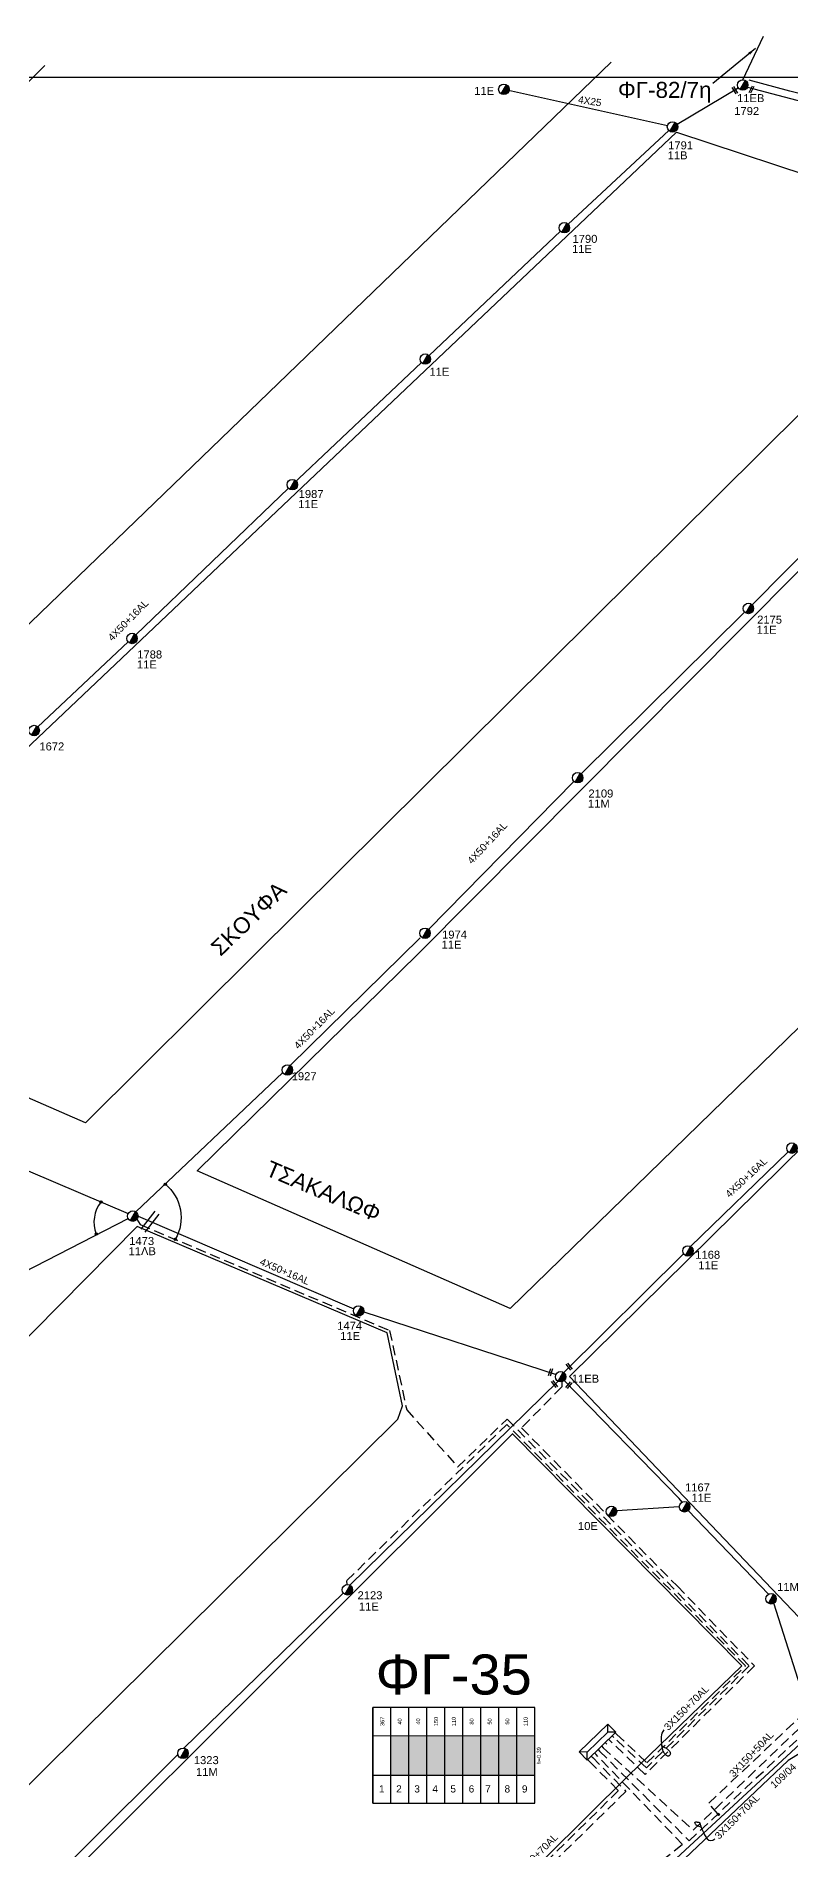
# Model space of a CAD drawing. Header units: millimetres. Extents: x 751 to 1825, y 360 to 872.
# Drawn here: x 1121.7 to 1216, y 635 to 861.6 of the extents above; entities that cross this region are included whole.
import ezdxf
from ezdxf.enums import TextEntityAlignment as Align

# ---------------------------------------------------------------- set-up
doc = ezdxf.new("R2010")
doc.units = ezdxf.units.MM
doc.linetypes.add('DASHED', pattern=[19.05, 12.7, -6.35])
for name, color, linetype in [('Άγνωστα', 7, 'Continuous'), ('Ασφαλειοκιβώτια Χ.Τ 9 αναχωρήσεων', 7, 'Continuous'), ('Γέφυρες Εναέριου Δικτύου', 7, 'Continuous'), ('Γυμνά εναέρια ΧΤ και ΦΟΠ (3Φ)   4x50+16AL', 7, 'Continuous'), ('Εναέρια παροχή ΧΤ 4x25', 7, 'SYN_LINE'), ('Επιγραφές - Σχήματα', 7, 'Continuous'), ('Καλώδια ΧΤ   3x150+50AL', 7, 'DASHED'), ('Καλώδια ΧΤ   3x150+70AL', 7, 'DASHED'), ('Μηχανική τομή', 7, 'Continuous'), ('Στύλος ΦΜ', 7, 'Continuous'), ('Στύλος ΦΜ @ 1', 7, 'Continuous'), ('Συνδέσεις', 7, 'Continuous'), ('Τομή', 7, 'Continuous'), ('Υποσταθμός πόλεως', 7, 'Continuous'), ('Υπόβαθρο ΔΕΗ', 7, 'Continuous'), ('Υπόγεια καλώδια Δικτύου ΧΤ και Παρ. ΧΤ - 3X150+70 AL', 7, 'DASHED')]:
    doc.layers.add(name, color=color, linetype=linetype)
doc.styles.get("Standard").update_dxf_attribs({"font": 'ARIAL.TTF'})
doc.linetypes.add('SYN_LINE', pattern='A,0.5,-0.0001,["/\\/\\/\\/",Standard,S=0.1,R=0,X=0,Y=-0.05],-0.25', length=0.7501)
doc.dimstyles.new('ISO-25', dxfattribs={"dimtxt": 2.5, "dimasz": 2.5, "dimexe": 1.25, "dimexo": 0.625, "dimtad": 1, "dimtxsty": 'Standard', "dimcen": 2.5, "dimadec": 0, "dimazin": 0, "dimtfac": 1, "dimtmove": 0, "dimatfit": 3, "dimfxl": 1, "dimarcsym": 0})

# ---------------------------------------------------------------- blocks, each defined once
blk = doc.blocks.new('ΥΠΑΡΧΩΝ ΤΣΙΜΕΝΤΕΝΙΟΣ ΣΤΥΛΟΣ')
at = {"layer": 'Στύλος ΦΜ'}
blk.add_hatch(color=256, dxfattribs=at).paths.add_polyline_path([(-1.29, -2.28, 0.574793), (2.62, 0, 0.268822), (1.3, 2.27)])
blk.add_line((-1.29, -2.28), (1.3, 2.27), dxfattribs=at)
blk.add_circle((0, 0), 2.62, dxfattribs=at)
at = {"layer": 'Στύλος ΦΜ', "flags": 4}
for tag, p in [('ΑΡΙΘΜΟΣ', (-4.68, 8.05)), ('ΤΥΠΟΣ', (-4.91, 3.03))]:
    blk.add_attdef(tag, p, '', height=4, dxfattribs=at)
blk = doc.blocks.new('ΤΟΜΗ')
at = {"layer": 'Τομή', "ltscale": 40}
for p, q in [((-5.68, 0), (5.68, 0)), ((5.68, -2.33), (-5.68, -2.33))]:
    blk.add_line(p, q, dxfattribs=at)
blk = doc.blocks.new('ΜΗΧΑΝΙΚΗ ΤΟΜΗ')
at = {"layer": 'Μηχανική τομή', "ltscale": 40}
for p, q in [((-1.89, 0.78), (1.89, 0.78)), ((1.89, 0), (-1.89, 0))]:
    blk.add_line(p, q, dxfattribs=at)
blk = doc.blocks.new('_ΣΥΝΔΕΣΗ')
at = {"layer": 'Συνδέσεις', "linetype": 'SYN_LINE', "ltscale": 40}
blk.add_hatch(color=256, dxfattribs=at).paths.add_polyline_path([(0.5, -0.01, 1), (-0.5, -0.01, 1)])
at = {"layer": 'Συνδέσεις'}
blk.add_circle((0, -0.01), 0.5, dxfattribs=at)
blk = doc.blocks.new('ΑΣΦΑΛΕΙΟΚΙΒΩΤΙΟ ΥΠΟΣΤΑΘΜΟΥ 9 ΑΝΑΧΩΡΗΣΕΩΝ')
at = {"layer": 'Ασφαλειοκιβώτια Χ.Τ 9 αναχωρήσεων', "ltscale": 40}
for p, q in [((-23.8, 40.36), (24.02, 40.36)), ((-9.72, 40.36), (-9.72, -40.64)), ((9.94, 40.36), (9.94, -40.64)), ((-23.8, 31.36), (24.02, 31.36)), ((-23.8, 22.36), (24.02, 22.36)), ((-23.8, 13.36), (24.02, 13.36)), ((-23.8, 4.36), (24.02, 4.36)), ((-23.8, -4.64), (24.02, -4.64)), ((-23.8, -13.64), (24.02, -13.64)), ((-23.8, -22.64), (24.02, -22.64)), ((-23.8, -31.64), (24.02, -31.64))]:
    blk.add_line(p, q, dxfattribs=at)
at = {"layer": 'Ασφαλειοκιβώτια Χ.Τ 9 αναχωρήσεων'}
blk.add_lwpolyline([(-23.8, -40.64), (24.02, -40.64), (24.02, 40.36), (-23.8, 40.36)], close=True, dxfattribs=at)
for s, p in [('1', (-18.45, 37.24)), ('2', (-18.45, 28.67)), ('3', (-18.45, 19.6)), ('4', (-18.45, 10.58)), ('5', (-18.45, 1.57)), ('6', (-18.45, -7.57)), ('7', (-18.45, -15.81)), ('8', (-18.45, -25.5)), ('9', (-18.45, -34.19))]:
    blk.add_text(s, height=3.6, rotation=270, dxfattribs=at).set_placement(p)
at = {"layer": 'Ασφαλειοκιβώτια Χ.Τ 9 αναχωρήσεων', "ltscale": 40}
for tag, height, p in [('ΟΝΟΜΑ', 5, (-0.16, 44.31)), ('ΚΕΙΜΕΝΟ 1', 2, (17.06, 35.59)), ('ΚΕΙΜΕΝΟ 2', 2, (17.06, 26.88)), ('ΚΕΙΜΕΝΟ 3', 2, (17.06, 17.69)), ('ΚΕΙΜΕΝΟ 4', 2, (17.06, 8.71)), ('ΚΕΙΜΕΝΟ 5', 2, (17.06, -0.13)), ('ΚΕΙΜΕΝΟ 6', 2, (17.06, -9.05)), ('ΚΕΙΜΕΝΟ 7', 2, (17.06, -18.13)), ('ΚΕΙΜΕΝΟ 8', 2, (17.06, -26.85)), ('ΚΕΙΜΕΝΟ 9', 2, (17.06, -35.99)), ('ΣΧ', 2, (-0.1, -42.64))]:
    blk.add_attdef(tag, text='', height=height, dxfattribs=at).set_placement(p, align=Align.MIDDLE_CENTER)
blk = doc.blocks.new('ΥΠΟΣΤΑΘΜΟΣ ΠΟΛΕΩΣ 9 ΑΝΑΧΩΡΗΣΕΩΝ')
at = {"layer": 'Υποσταθμός πόλεως', "ltscale": 40}
for p, q in [((-9.63, -2.82), (-9.63, -4)), ((-7.12, -2.82), (-7.12, -4)), ((-4.84, -2.82), (-4.84, -4)), ((-2.36, -2.82), (-2.36, -4)), ((0.09, -2.82), (0.09, -4)), ((2.55, -2.82), (2.55, -4)), ((5.02, -2.82), (5.02, -4)), ((7.48, -2.82), (7.48, -4)), ((9.61, -2.82), (9.61, -4))]:
    blk.add_line(p, q, dxfattribs=at)
blk.add_lwpolyline([(-10.02, 2.82), (10.02, 2.82), (10.02, -2.82), (-10.02, -2.82)], close=True, dxfattribs=at)
for points in [[(-7.21, 0), (-10.02, 2.82)], [(-10.02, -2.82), (-7.21, 0)], [(-7.21, 0), (7.21, 0)], [(7.21, 0), (10.02, 2.82)], [(10.02, -2.82), (7.21, 0)]]:
    blk.add_lwpolyline(points, dxfattribs=at)
at = {"layer": 'Υποσταθμός πόλεως', "linetype": 'SYN_LINE', "ltscale": 40, "flags": 1}
for tag, p in [('ΜΕΤΑΣΧΗΜΑΤΙΣΜΟΣ', (10.79, 1.71)), ('ΙΣΧΥΣ', (10.77, -1.08)), ('ΑΡΙΘΜΟΣ', (10.89, -3.8))]:
    blk.add_attdef(tag, p, '', height=1.8, dxfattribs=at)

msp = doc.modelspace()

# ---------------------------------------------------------------- hatches: boundary and pattern name
at = {"layer": 'Ασφαλειοκιβώτια Χ.Τ 9 αναχωρήσεων', "ltscale": 0.1}
h = msp.add_hatch(color=6, dxfattribs=at)
h.dxf.hatch_style = 1
h.paths.add_polyline_path([(1165.99, 649.26), (1165.99, 644.35), (1168.24, 644.35), (1168.24, 649.26)])
h = msp.add_hatch(color=30, dxfattribs=at)
h.dxf.hatch_style = 1
h.paths.add_polyline_path([(1168.24, 649.26), (1168.24, 644.35), (1170.49, 644.35), (1170.49, 649.26)])
h = msp.add_hatch(color=27, dxfattribs=at)
h.dxf.hatch_style = 1
h.paths.add_polyline_path([(1170.49, 649.26), (1170.49, 644.35), (1172.74, 644.35), (1172.74, 649.26)])
h = msp.add_hatch(color=173, dxfattribs=at)
h.dxf.hatch_style = 1
h.paths.add_polyline_path([(1172.74, 649.26), (1172.74, 644.35), (1174.99, 644.35), (1174.99, 649.26)])
h = msp.add_hatch(color=2, dxfattribs=at)
h.dxf.hatch_style = 1
h.paths.add_polyline_path([(1174.99, 649.26), (1174.99, 644.35), (1177.24, 644.35), (1177.24, 649.26)])
h = msp.add_hatch(color=1, dxfattribs=at)
h.dxf.hatch_style = 1
h.paths.add_polyline_path([(1177.24, 649.26), (1177.24, 644.35), (1179.49, 644.35), (1179.49, 649.26)])
h = msp.add_hatch(color=151, dxfattribs=at)
h.dxf.hatch_style = 1
h.paths.add_polyline_path([(1179.49, 649.26), (1179.49, 644.35), (1181.74, 644.35), (1181.74, 649.26)])
h = msp.add_hatch(color=85, dxfattribs=at)
h.dxf.hatch_style = 1
h.paths.add_polyline_path([(1181.74, 649.26), (1181.74, 644.35), (1183.99, 644.35), (1183.99, 649.26)])

# ---------------------------------------------------------------- linework, layer by layer
at = {"layer": 'Άγνωστα', "color": 27, "ltscale": 0.1}
msp.add_lwpolyline([(1202.04, 677.86), (1194.22, 677.37)], dxfattribs=at)
at = {"layer": 'Γέφυρες Εναέριου Δικτύου', "ltscale": 0.1}
for points in [[(1137.81, 718.17, -0.368427), (1139.06, 711.28, -0.861717)], [(1129.79, 715.95, 0.27232), (1129.19, 711.96, -0.123771)]]:
    msp.add_lwpolyline(points, format="xyb", dxfattribs=at)
at = {"layer": 'Γυμνά εναέρια ΧΤ και ΦΟΠ (3Φ)   4x50+16AL', "color": 2, "ltscale": 0.1}
msp.add_lwpolyline([(1209.97, 856.15), (1212.55, 861.59)], dxfattribs=at)
at = {"layer": 'Γυμνά εναέρια ΧΤ και ΦΟΠ (3Φ)   4x50+16AL', "color": 6, "ltscale": 0.1}
for points in [[(1201.76, 850.6), (1209.41, 855.16)], [(1188.15, 838.11), (1200.72, 849.81)], [(1170.78, 821.71), (1187.2, 837.22)], [(1153.69, 805.57), (1169.83, 820.81)], [(1134.13, 786.81), (1153.21, 805.11)], [(1121.9, 775.3), (1133.18, 785.91)], [(1160.89, 668.06), (1186.89, 693.54)], [(1160.06, 667.07), (1160.06, 667.07), (1140.15, 647.7)], [(1139.39, 646.92), (1115.4, 623.04)]]:
    msp.add_lwpolyline(points, dxfattribs=at)
at = {"layer": 'Γυμνά εναέρια ΧΤ και ΦΟΠ (3Φ)   4x50+16AL', "color": 85, "ltscale": 0.1}
msp.add_lwpolyline([(1210.56, 855.21), (1237.25, 848.21)], dxfattribs=at)
at = {"layer": 'Γυμνά εναέρια ΧΤ και ΦΟΠ (3Φ)   4x50+16AL', "color": 30, "ltscale": 0.1}
for points in [[(1211.14, 790.56), (1231.87, 811.48), (1260.62, 841.89)], [(1189.8, 769.42), (1210.21, 789.64)], [(1170.72, 750), (1188.88, 768.49)], [(1153.4, 733), (1169.66, 748.96)], [(1134.15, 714.7), (1152.5, 732.12)]]:
    msp.add_lwpolyline(points, dxfattribs=at)
at = {"layer": 'Γυμνά εναέρια ΧΤ και ΦΟΠ (3Φ)   4x50+16AL', "color": 5, "ltscale": 0.1}
for points in [[(1108.45, 725.03), (1133.19, 714.51)], [(1098.24, 695.93), (1133.17, 713.88)]]:
    msp.add_lwpolyline(points, dxfattribs=at)
at = {"layer": 'Γυμνά εναέρια ΧΤ και ΦΟΠ (3Φ)   4x50+16AL', "color": 27, "ltscale": 0.1}
for points in [[(1203.45, 710.4), (1215.65, 722.21)], [(1134.41, 714.18), (1161.37, 702.58)], [(1187.61, 694.63), (1202.57, 709.48)], [(1162.62, 702.21), (1186.64, 694.41)], [(1202.41, 678.45), (1202.02, 678.91), (1187.67, 693.64)], [(1213.17, 666.93), (1203.15, 677.39)], [(1218.85, 650.11), (1218.72, 650.52), (1213.86, 665.82)]]:
    msp.add_lwpolyline(points, dxfattribs=at)
at = {"layer": 'Γυμνά εναέρια ΧΤ και ΦΟΠ (3Φ)   4x50+16AL', "color": 151, "ltscale": 0.1}
msp.add_lwpolyline([(1218.23, 649.23), (1200.58, 632.94)], dxfattribs=at)
at = {"layer": 'Εναέρια παροχή ΧΤ 4x25', "color": 6, "linetype": 'SYN_LINE', "ltscale": 10}
msp.add_lwpolyline([(1200.56, 850.4), (1180.71, 854.81)], dxfattribs=at)
at = {"layer": 'Επιγραφές - Σχήματα', "ltscale": 0.1}
msp.add_lwpolyline([(1720, 856.45), (751.91, 856.45), (751.91, 369.88), (1720, 369.88)], close=True, dxfattribs=at)
for points in [[(1199.85, 648.03), (1200.23, 647.8), (1200.51, 647.61), (1200.71, 647.44), (1200.84, 647.3), (1200.91, 647.18), (1200.93, 647.07), (1200.92, 646.99), (1200.9, 646.91), (1200.86, 646.85), (1200.83, 646.8), (1200.78, 646.76), (1200.74, 646.73), (1200.69, 646.71), (1200.63, 646.7), (1200.58, 646.71), (1200.52, 646.74), (1200.45, 646.77), (1200.39, 646.82), (1200.32, 646.88), (1200.26, 646.96), (1200.2, 647.03), (1200.14, 647.12), (1200.09, 647.21), (1200.04, 647.31), (1200, 647.4), (1199.97, 647.5), (1199.94, 647.61), (1199.92, 647.72), (1199.9, 647.85), (1199.88, 647.99), (1199.87, 648.14), (1199.85, 648.31), (1199.83, 648.5), (1199.81, 648.7), (1199.81, 648.91), (1199.82, 649.13), (1199.85, 649.36), (1199.91, 649.58), (1200.01, 649.79), (1200.14, 649.99)], [(1204.72, 637.85), (1204.53, 637.91), (1204.37, 637.97), (1204.25, 638.03), (1204.16, 638.1), (1204.1, 638.17), (1204.06, 638.23), (1204.03, 638.29), (1204.01, 638.34), (1204, 638.39), (1204, 638.42), (1204.01, 638.45), (1204.03, 638.47), (1204.05, 638.48), (1204.07, 638.49), (1204.1, 638.5), (1204.14, 638.5), (1204.19, 638.49), (1204.23, 638.49), (1204.28, 638.48), (1204.33, 638.47), (1204.38, 638.46), (1204.42, 638.45), (1204.46, 638.45), (1204.5, 638.44), (1204.53, 638.43), (1204.55, 638.43), (1204.56, 638.42), (1204.57, 638.41), (1204.58, 638.4), (1204.59, 638.38), (1204.6, 638.36), (1204.61, 638.33), (1204.62, 638.29), (1204.63, 638.23), (1204.65, 638.16), (1204.68, 638.07), (1204.72, 637.95), (1204.78, 637.8), (1204.85, 637.62), (1204.95, 637.4), (1205.06, 637.15), (1205.2, 636.88), (1205.36, 636.61), (1205.54, 636.39), (1205.74, 636.23), (1205.97, 636.15), (1206.23, 636.19), (1206.5, 636.37)]]:
    msp.add_lwpolyline(points, dxfattribs=at)
at = {"layer": 'Καλώδια ΧΤ   3x150+50AL', "color": 30, "linetype": 'DASHED', "ltscale": 0.1}
msp.add_lwpolyline([(1134.27, 713.78), (1134.67, 713.14), (1165.84, 699.89), (1167.98, 689.96), (1174.37, 682.85), (1180.52, 688.82), (1196.54, 672.57), (1210.76, 657.99), (1197.93, 645.25), (1193.86, 649.05)], dxfattribs=at)
at = {"layer": 'Καλώδια ΧΤ   3x150+50AL', "color": 27, "linetype": 'DASHED', "ltscale": 0.1}
msp.add_lwpolyline([(1187.35, 693.47), (1187.35, 693.47), (1187.35, 692.84), (1182.34, 687.73), (1201.8, 667.93), (1211.43, 657.99), (1197.76, 644.42), (1193.38, 648.65)], dxfattribs=at)
at = {"layer": 'Καλώδια ΧΤ   3x150+50AL', "color": 6, "linetype": 'DASHED', "ltscale": 0.1}
msp.add_lwpolyline([(1194.21, 649.45), (1198, 645.87), (1210.31, 657.99), (1180.49, 688.15), (1160.47, 668.61), (1160.51, 668.14)], dxfattribs=at)
at = {"layer": 'Καλώδια ΧΤ   3x150+50AL', "color": 2, "linetype": 'DASHED', "ltscale": 0.1}
for points in [[(1206.94, 639.41), (1206.86, 639.51), (1205.73, 640.82), (1223.28, 657.43), (1226.25, 654.55), (1226.86, 653.76), (1227.81, 653.83)], [(1192.09, 647.34), (1203.28, 636.12), (1217.87, 649.8), (1218.25, 649.71)]]:
    msp.add_lwpolyline(points, dxfattribs=at)
at = {"layer": 'Καλώδια ΧΤ   3x150+70AL', "color": 173, "linetype": 'DASHED', "ltscale": 0.1}
msp.add_lwpolyline([(1192.53, 647.76), (1203.77, 637.46), (1224.63, 657.5), (1224.77, 657.33)], dxfattribs=at)
at = {"layer": 'Καλώδια ΧΤ   3x150+70AL', "color": 151, "linetype": 'DASHED', "ltscale": 0.1}
msp.add_lwpolyline([(1199.96, 633.13), (1199.91, 633.7), (1202.46, 635.69), (1191.64, 646.9)], dxfattribs=at)
at = {"layer": 'Υπόβαθρο ΔΕΗ', "ltscale": 0.1}
for points in [[(1122.74, 857.95), (1087.58, 822.63), (1040.81, 775.17), (1042.27, 765.59), (1077.68, 747.59), (1097.18, 765.45), (1193.51, 858.34)], [(1286.19, 858.28), (1284.97, 837.4), (1265.91, 841.95), (1253.32, 845.28), (1234.17, 850.13), (1215.86, 854.72), (1210.77, 856.09)], [(1134.35, 712.92), (1059.82, 637.49), (1087.14, 609.88), (1166.89, 688.82), (1167.47, 690.47), (1165.55, 699.58), (1134.31, 712.88)], [(1181.25, 687.02), (1095.67, 601.64), (1123.35, 572.54), (1195.7, 644.29), (1209.85, 658), (1181.14, 687.02)]]:
    msp.add_lwpolyline(points, dxfattribs=at)
for points in [[(1149.04, 746.91), (1127.83, 725.84), (1127.83, 725.84), (1093.93, 740.6), (1095.04, 746.98), (1095.27, 748.75), (1201.68, 849.62), (1222.13, 842.88), (1233.29, 830.49)], [(1226.46, 746.98), (1180.9, 702.64), (1141.78, 719.82), (1169.46, 746.98), (1243.86, 821.82), (1272.04, 792.61)], [(1183.31, 615.51), (1180.7, 613), (1180.15, 611.11), (1180.15, 609.74), (1180.5, 608.17), (1208.08, 579.08), (1210.44, 578.01), (1212.38, 578.01), (1213.95, 578.65), (1215.33, 580.18), (1249.47, 614.16), (1250.34, 615.51), (1250.34, 617.39), (1249.38, 619.55), (1248.27, 620.98), (1220.83, 647.05), (1219.02, 647.28), (1217.21, 647.12), (1215.63, 646.17)]]:
    msp.add_lwpolyline(points, close=True, dxfattribs=at)
at = {"layer": 'Υπόβαθρο ΔΕΗ', "lineweight": -2, "ltscale": 0.1}
msp.add_lwpolyline([(1216.99, 664.06), (1309.59, 753.93), (1279.61, 784.14), (1188.31, 694.13), (1216.99, 664.06)], dxfattribs=at)
at = {"layer": 'Υπόγεια καλώδια Δικτύου ΧΤ και Παρ. ΧΤ - 3X150+70 AL', "color": 85, "linetype": 'DASHED', "ltscale": 0.1}
msp.add_lwpolyline([(1191.18, 646.57), (1195.37, 642.31), (1168.06, 615.51), (1124.69, 572.68), (1131.59, 565.59), (1133.05, 565.59), (1133.88, 565.24), (1133.88, 564.43), (1133.39, 563.59), (1132.85, 563.15), (1150.22, 545.11), (1150.22, 544.01), (1152.14, 542.43), (1152.73, 542.43), (1164.72, 530.05)], dxfattribs=at)
at = {"layer": 'Υπόγεια καλώδια Δικτύου ΧΤ και Παρ. ΧΤ - 3X150+70 AL', "color": 1, "linetype": 'DASHED', "ltscale": 0.1}
msp.add_lwpolyline([(1190.79, 646.07), (1194.44, 642.4), (1167.09, 615.51), (1163.68, 611.87), (1163.68, 611.87), (1162.93, 611.2), (1162.93, 611.2), (1137.64, 586.37), (1131.01, 593.04)], dxfattribs=at)

# ---------------------------------------------------------------- block references
at = {"layer": 'Ασφαλειοκιβώτια Χ.Τ 9 αναχωρήσεων', "ltscale": 0.1}
ref = msp.add_blockref('ΑΣΦΑΛΕΙΟΚΙΒΩΤΙΟ ΥΠΟΣΤΑΘΜΟΥ 9 ΑΝΑΧΩΡΗΣΕΩΝ', (1173.83, 646.78), dxfattribs=dict(at, xscale=0.2499999999998246, yscale=0.2499999999998246, zscale=0.2499999999998246, rotation=89.9858647448501))
ref.add_attrib('ΣΧ', 'h=0.39', dxfattribs={"ltscale": 40, "height": 0.5, "rotation": 89.9859}).set_placement((1184.49, 646.75), align=Align.MIDDLE_CENTER)
ref.add_attrib('ΚΕΙΜΕΝΟ 2', '40', dxfattribs={"ltscale": 40, "height": 0.5, "rotation": 89.9859}).set_placement((1167.11, 651.04), align=Align.MIDDLE_CENTER)
ref.add_attrib('ΚΕΙΜΕΝΟ 1', '367', dxfattribs={"ltscale": 40, "height": 0.5, "rotation": 89.9859}).set_placement((1164.94, 651.05), align=Align.MIDDLE_CENTER)
ref.add_attrib('ΚΕΙΜΕΝΟ 3', '40', dxfattribs={"ltscale": 40, "height": 0.5, "rotation": 89.9859}).set_placement((1169.41, 651.04), align=Align.MIDDLE_CENTER)
ref.add_attrib('ΚΕΙΜΕΝΟ 4', '150', dxfattribs={"ltscale": 40, "height": 0.5, "rotation": 89.9859}).set_placement((1171.65, 651.04), align=Align.MIDDLE_CENTER)
ref.add_attrib('ΚΕΙΜΕΝΟ 5', '110', dxfattribs={"ltscale": 40, "height": 0.5, "rotation": 89.9859}).set_placement((1173.87, 651.04), align=Align.MIDDLE_CENTER)
ref.add_attrib('ΚΕΙΜΕΝΟ 6', '80', dxfattribs={"ltscale": 40, "height": 0.5, "rotation": 89.9859}).set_placement((1176.1, 651.04), align=Align.MIDDLE_CENTER)
ref.add_attrib('ΚΕΙΜΕΝΟ 7', '50', dxfattribs={"ltscale": 40, "height": 0.5, "rotation": 89.9859}).set_placement((1178.36, 651.04), align=Align.MIDDLE_CENTER)
ref.add_attrib('ΚΕΙΜΕΝΟ 8', '50', dxfattribs={"ltscale": 40, "height": 0.5, "rotation": 89.9859}).set_placement((1180.55, 651.04), align=Align.MIDDLE_CENTER)
ref.add_attrib('ΚΕΙΜΕΝΟ 9', '110', dxfattribs={"ltscale": 40, "height": 0.5, "rotation": 89.9859}).set_placement((1182.83, 651.04), align=Align.MIDDLE_CENTER)
at = {"layer": 'Μηχανική τομή', "ltscale": 0.1}
for p, xscale, yscale, zscale, rotation in [((1209.07, 854.9), 0.2499999999999793, 0.2499999999999793, 0.2499999999999793, 122.1511972387494), ((1211.16, 854.9), 0.2500000000000316, 0.2500000000000316, 0.2500000000000316, 62.69221674166852), ((1188.36, 695.43), 0.2500000000000311, 0.2500000000000311, 0.2500000000000311, 126.3223586532413), ((1186.04, 694.64), 0.2499999999999623, 0.2499999999999623, 0.2499999999999623, 72.39161894784806), ((1186.53, 693.25), 0.2500000000000311, 0.2500000000000311, 0.2500000000000311, 126.3223586532413), ((1188.32, 693), 0.2499999999999692, 0.2499999999999692, 0.2499999999999692, 51.41210610212306)]:
    msp.add_blockref('ΜΗΧΑΝΙΚΗ ΤΟΜΗ', p, dxfattribs=dict(at, xscale=xscale, yscale=yscale, zscale=zscale, rotation=rotation))
at = {"layer": 'Στύλος ΦΜ @ 1', "ltscale": 0.1}
ref = msp.add_blockref('ΥΠΑΡΧΩΝ ΤΣΙΜΕΝΤΕΝΙΟΣ ΣΤΥΛΟΣ', (1180.12, 854.96), dxfattribs=dict(at, xscale=0.25, yscale=0.25, zscale=0.25))
ref.add_attrib('ΤΥΠΟΣ', '11E', (1176.42, 854.27), dxfattribs={"layer": 'Στύλος ΦΜ', "height": 1, "flags": 4})
ref = msp.add_blockref('ΥΠΑΡΧΩΝ ΤΣΙΜΕΝΤΕΝΙΟΣ ΣΤΥΛΟΣ', (1209.97, 855.5), dxfattribs=dict(at, xscale=0.25, yscale=0.25, zscale=0.25))
ref.add_attrib('ΤΥΠΟΣ', '1792', (1208.91, 851.75), dxfattribs={"layer": 'Στύλος ΦΜ', "height": 1, "flags": 4})
ref.add_attrib('ΑΡΙΘΜΟΣ', '11EB', (1209.26, 853.36), dxfattribs={"layer": 'Στύλος ΦΜ', "height": 1, "flags": 4})
ref = msp.add_blockref('ΥΠΑΡΧΩΝ ΤΣΙΜΕΝΤΕΝΙΟΣ ΣΤΥΛΟΣ', (1201.2, 850.26), dxfattribs=dict(at, xscale=0.25, yscale=0.25, zscale=0.25))
ref.add_attrib('ΤΥΠΟΣ', '11B', (1200.59, 846.21), dxfattribs={"layer": 'Στύλος ΦΜ', "height": 1, "flags": 4})
ref.add_attrib('ΑΡΙΘΜΟΣ', '1791', (1200.65, 847.46), dxfattribs={"layer": 'Στύλος ΦΜ', "height": 1, "flags": 4})
ref = msp.add_blockref('ΥΠΑΡΧΩΝ ΤΣΙΜΕΝΤΕΝΙΟΣ ΣΤΥΛΟΣ', (1187.68, 837.67), dxfattribs=dict(at, xscale=0.25, yscale=0.25, zscale=0.25))
ref.add_attrib('ΤΥΠΟΣ', '11E', (1188.64, 834.52), dxfattribs={"layer": 'Στύλος ΦΜ', "height": 1, "flags": 4})
ref.add_attrib('ΑΡΙΘΜΟΣ', '1790', (1188.7, 835.78), dxfattribs={"layer": 'Στύλος ΦΜ', "height": 1, "flags": 4})
ref = msp.add_blockref('ΥΠΑΡΧΩΝ ΤΣΙΜΕΝΤΕΝΙΟΣ ΣΤΥΛΟΣ', (1170.3, 821.26), dxfattribs=dict(at, xscale=0.25, yscale=0.25, zscale=0.25))
ref.add_attrib('ΤΥΠΟΣ', '11E', (1170.82, 819.17), dxfattribs={"layer": 'Στύλος ΦΜ', "height": 1, "flags": 4})
ref = msp.add_blockref('ΥΠΑΡΧΩΝ ΤΣΙΜΕΝΤΕΝΙΟΣ ΣΤΥΛΟΣ', (1153.69, 805.57), dxfattribs=dict(at, xscale=0.25, yscale=0.25, zscale=0.25))
ref.add_attrib('ΤΥΠΟΣ', '11E', (1154.42, 802.64), dxfattribs={"layer": 'Στύλος ΦΜ', "height": 1, "flags": 4})
ref.add_attrib('ΑΡΙΘΜΟΣ', '1987', (1154.48, 803.9), dxfattribs={"layer": 'Στύλος ΦΜ', "height": 1, "flags": 4})
ref = msp.add_blockref('ΥΠΑΡΧΩΝ ΤΣΙΜΕΝΤΕΝΙΟΣ ΣΤΥΛΟΣ', (1210.68, 790.1), dxfattribs=dict(at, xscale=0.25, yscale=0.25, zscale=0.25))
ref.add_attrib('ΤΥΠΟΣ', '11E', (1211.71, 786.94), dxfattribs={"layer": 'Στύλος ΦΜ', "height": 1, "flags": 4})
ref.add_attrib('ΑΡΙΘΜΟΣ', '2175', (1211.77, 788.2), dxfattribs={"layer": 'Στύλος ΦΜ', "height": 1, "flags": 4})
ref = msp.add_blockref('ΥΠΑΡΧΩΝ ΤΣΙΜΕΝΤΕΝΙΟΣ ΣΤΥΛΟΣ', (1133.66, 786.35), dxfattribs=dict(at, xscale=0.25, yscale=0.25, zscale=0.25))
ref.add_attrib('ΤΥΠΟΣ', '11E', (1134.26, 782.6), dxfattribs={"layer": 'Στύλος ΦΜ', "height": 1, "flags": 4})
ref.add_attrib('ΑΡΙΘΜΟΣ', '1788', (1134.31, 783.85), dxfattribs={"layer": 'Στύλος ΦΜ', "height": 1, "flags": 4})
ref = msp.add_blockref('ΥΠΑΡΧΩΝ ΤΣΙΜΕΝΤΕΝΙΟΣ ΣΤΥΛΟΣ', (1121.42, 774.85), dxfattribs=dict(at, xscale=0.25, yscale=0.25, zscale=0.25))
ref.add_attrib('ΤΥΠΟΣ', '1672', (1122.08, 772.36), dxfattribs={"layer": 'Στύλος ΦΜ', "height": 1, "flags": 4})
ref = msp.add_blockref('ΥΠΑΡΧΩΝ ΤΣΙΜΕΝΤΕΝΙΟΣ ΣΤΥΛΟΣ', (1189.34, 768.95), dxfattribs=dict(at, xscale=0.25, yscale=0.25, zscale=0.25))
ref.add_attrib('ΤΥΠΟΣ', '11M', (1190.63, 765.22), dxfattribs={"layer": 'Στύλος ΦΜ', "height": 1, "flags": 4})
ref.add_attrib('ΑΡΙΘΜΟΣ', '2109', (1190.69, 766.48), dxfattribs={"layer": 'Στύλος ΦΜ', "height": 1, "flags": 4})
ref = msp.add_blockref('ΥΠΑΡΧΩΝ ΤΣΙΜΕΝΤΕΝΙΟΣ ΣΤΥΛΟΣ', (1170.27, 749.52), dxfattribs=dict(at, xscale=0.25, yscale=0.25, zscale=0.25))
ref.add_attrib('ΤΥΠΟΣ', '11E', (1172.34, 747.6), dxfattribs={"layer": 'Στύλος ΦΜ', "height": 1, "flags": 4})
ref.add_attrib('ΑΡΙΘΜΟΣ', '1974', (1172.4, 748.85), dxfattribs={"layer": 'Στύλος ΦΜ', "height": 1, "flags": 4})
ref = msp.add_blockref('ΥΠΑΡΧΩΝ ΤΣΙΜΕΝΤΕΝΙΟΣ ΣΤΥΛΟΣ', (1153.07, 732.44), dxfattribs=dict(at, xscale=0.25, yscale=0.25, zscale=0.25))
ref.add_attrib('ΤΥΠΟΣ', '1927', (1153.61, 731.16), dxfattribs={"layer": 'Στύλος ΦΜ', "height": 1, "flags": 4})
ref = msp.add_blockref('ΥΠΑΡΧΩΝ ΤΣΙΜΕΝΤΕΝΙΟΣ ΣΤΥΛΟΣ', (1216.12, 722.67), dxfattribs=dict(at, xscale=0.25, yscale=0.25, zscale=0.25))
ref.add_attrib('ΤΥΠΟΣ', '1573', (1217.19, 721.61), dxfattribs={"layer": 'Στύλος ΦΜ', "height": 1, "flags": 4})
ref.add_attrib('ΑΡΙΘΜΟΣ', '12M', (1217.56, 720.24), dxfattribs={"layer": 'Στύλος ΦΜ', "height": 1, "flags": 4})
ref = msp.add_blockref('ΥΠΑΡΧΩΝ ΤΣΙΜΕΝΤΕΝΙΟΣ ΣΤΥΛΟΣ', (1133.75, 714.18), dxfattribs=dict(at, xscale=0.25, yscale=0.25, zscale=0.25))
ref.add_attrib('ΤΥΠΟΣ', '1473', (1133.31, 710.57), dxfattribs={"layer": 'Στύλος ΦΜ', "height": 1, "flags": 4})
ref.add_attrib('ΑΡΙΘΜΟΣ', '11ΛB', (1133.22, 709.3), dxfattribs={"layer": 'Στύλος ΦΜ', "height": 1, "flags": 4})
ref = msp.add_blockref('ΥΠΑΡΧΩΝ ΤΣΙΜΕΝΤΕΝΙΟΣ ΣΤΥΛΟΣ', (1203.12, 709.83), dxfattribs=dict(at, xscale=0.25, yscale=0.25, zscale=0.25))
ref.add_attrib('ΤΥΠΟΣ', '1168', (1204.04, 708.85), dxfattribs={"layer": 'Στύλος ΦΜ', "height": 1, "flags": 4})
ref.add_attrib('ΑΡΙΘΜΟΣ', '11E', (1204.42, 707.55), dxfattribs={"layer": 'Στύλος ΦΜ', "height": 1, "flags": 4})
ref = msp.add_blockref('ΥΠΑΡΧΩΝ ΤΣΙΜΕΝΤΕΝΙΟΣ ΣΤΥΛΟΣ', (1161.97, 702.33), dxfattribs=dict(at, xscale=0.25, yscale=0.25, zscale=0.25))
ref.add_attrib('ΤΥΠΟΣ', '1474', (1159.3, 699.98), dxfattribs={"layer": 'Στύλος ΦΜ', "height": 1, "flags": 4})
ref.add_attrib('ΑΡΙΘΜΟΣ', '11E', (1159.67, 698.7), dxfattribs={"layer": 'Στύλος ΦΜ', "height": 1, "flags": 4})
ref = msp.add_blockref('ΥΠΑΡΧΩΝ ΤΣΙΜΕΝΤΕΝΙΟΣ ΣΤΥΛΟΣ', (1187.21, 694.11), dxfattribs=dict(at, xscale=0.25, yscale=0.25, zscale=0.25))
ref.add_attrib('ΤΥΠΟΣ', '11EB', (1188.61, 693.37), dxfattribs={"layer": 'Στύλος ΦΜ', "height": 1, "flags": 4})
ref = msp.add_blockref('ΥΠΑΡΧΩΝ ΤΣΙΜΕΝΤΕΝΙΟΣ ΣΤΥΛΟΣ', (1202.7, 677.86), dxfattribs=dict(at, xscale=0.25, yscale=0.25, zscale=0.25))
ref.add_attrib('ΤΥΠΟΣ', '1167', (1202.76, 679.78), dxfattribs={"layer": 'Στύλος ΦΜ', "height": 1, "flags": 4})
ref.add_attrib('ΑΡΙΘΜΟΣ', '11E', (1203.56, 678.49), dxfattribs={"layer": 'Στύλος ΦΜ', "height": 1, "flags": 4})
ref = msp.add_blockref('ΥΠΑΡΧΩΝ ΤΣΙΜΕΝΤΕΝΙΟΣ ΣΤΥΛΟΣ', (1193.57, 677.29), dxfattribs=dict(at, xscale=0.25, yscale=0.25, zscale=0.25))
ref.add_attrib('ΤΥΠΟΣ', '10E', (1189.38, 674.96), dxfattribs={"layer": 'Στύλος ΦΜ', "height": 1, "flags": 4})
ref = msp.add_blockref('ΥΠΑΡΧΩΝ ΤΣΙΜΕΝΤΕΝΙΟΣ ΣΤΥΛΟΣ', (1160.57, 667.49), dxfattribs=dict(at, xscale=0.25, yscale=0.25, zscale=0.25))
ref.add_attrib('ΤΥΠΟΣ', '2123', (1161.84, 666.31), dxfattribs={"layer": 'Στύλος ΦΜ', "height": 1, "flags": 4})
ref.add_attrib('ΑΡΙΘΜΟΣ', '11E', (1162, 664.9), dxfattribs={"layer": 'Στύλος ΦΜ', "height": 1, "flags": 4})
ref = msp.add_blockref('ΥΠΑΡΧΩΝ ΤΣΙΜΕΝΤΕΝΙΟΣ ΣΤΥΛΟΣ', (1213.51, 666.37), dxfattribs=dict(at, xscale=0.25, yscale=0.25, zscale=0.25))
ref.add_attrib('ΤΥΠΟΣ', '11M', (1214.27, 667.36), dxfattribs={"layer": 'Στύλος ΦΜ', "height": 1, "flags": 4})
ref = msp.add_blockref('ΥΠΑΡΧΩΝ ΤΣΙΜΕΝΤΕΝΙΟΣ ΣΤΥΛΟΣ', (1140.03, 647.06), dxfattribs=dict(at, xscale=0.25, yscale=0.25, zscale=0.25))
ref.add_attrib('ΤΥΠΟΣ', '1323', (1141.38, 645.71), dxfattribs={"layer": 'Στύλος ΦΜ', "height": 1, "flags": 4})
ref.add_attrib('ΑΡΙΘΜΟΣ', '11M', (1141.65, 644.23), dxfattribs={"layer": 'Στύλος ΦΜ', "height": 1, "flags": 4})
at = {"layer": 'Συνδέσεις', "xscale": 0.3, "yscale": 0.3, "zscale": 0.345700799648589}
for p in [(1137.81, 718.17), (1129.79, 715.96), (1129.19, 711.96), (1139.06, 711.28)]:
    msp.add_blockref('_ΣΥΝΔΕΣΗ', p, dxfattribs=at)
at = {"layer": 'Συνδέσεις', "ltscale": 0.1, "xscale": 0.25, "yscale": 0.25, "zscale": 0.25}
msp.add_blockref('_ΣΥΝΔΕΣΗ', (1206.94, 639.41), dxfattribs=at)
msp.add_blockref('_ΣΥΝΔΕΣΗ', (1206.94, 639.41), dxfattribs=at)
at = {"layer": 'Τομή', "ltscale": 0.1, "xscale": 0.2500000000000747, "yscale": 0.2500000000000747, "zscale": 0.2500000000000747, "rotation": 231.9055144949118}
msp.add_blockref('ΤΟΜΗ', (1136.14, 713.31), dxfattribs=at)
at = {"layer": 'Υποσταθμός πόλεως', "xscale": 0.2499999999999504, "yscale": 0.2499999999999504, "zscale": 0.2499999999999504, "rotation": 44.06583803351656}
msp.add_blockref('ΥΠΟΣΤΑΘΜΟΣ ΠΟΛΕΩΣ 9 ΑΝΑΧΩΡΗΣΕΩΝ', (1191.82, 648.47), dxfattribs=at)

# ---------------------------------------------------------------- texts
at = {"layer": 'Γυμνά εναέρια ΧΤ και ΦΟΠ (3Φ)   4x50+16AL', "color": 7, "ltscale": 0.1, "char_height": 0.9, "width": 84.1859, "attachment_point": 1}
for insert, rotation in [((1130.54, 786.59), 45.6376), ((1175.46, 758.7), 46.9944), ((1153.8, 735.61), 45.6978), ((1207.7, 717.08), 43.1717), ((1149.89, 708.98), 336.8189)]:
    msp.add_mtext('4X50+16AL', dxfattribs=dict(at, insert=insert, rotation=rotation))
at = {"layer": 'Εναέρια παροχή ΧΤ 4x25', "color": 7, "linetype": 'DASHED', "ltscale": 0.1, "insert": (1189.48, 854.15), "char_height": 0.9, "width": 84.1859, "attachment_point": 1, "rotation": 351.3546}
msp.add_mtext('4X25', dxfattribs=at)
at = {"layer": 'Επιγραφές - Σχήματα', "ltscale": 0.1, "insert": (1200.22, 854.59), "char_height": 2, "width": 8.5591, "attachment_point": 5}
msp.add_mtext('ΦΓ-82/7η', dxfattribs=at)
at = {"layer": 'Επιγραφές - Σχήματα', "ltscale": 0.1, "char_height": 2, "attachment_point": 5}
for s, insert, rotation in [('ΣΚΟΥΦΑ', (1148.24, 751.33), 44.0255), ('ΤΣΑΚΑΛΩΦ', (1157.58, 717.29), 337.0623)]:
    msp.add_mtext(s, dxfattribs=dict(at, insert=insert, rotation=rotation))
at = {"layer": 'Επιγραφές - Σχήματα', "insert": (1164.09, 659.41), "char_height": 5, "width": 9.9467, "attachment_point": 1}
msp.add_mtext('ΦΓ-35', dxfattribs=at)
at = {"layer": 'Επιγραφές - Σχήματα', "ltscale": 0.1, "insert": (1213.32, 643.28), "char_height": 0.9, "width": 2.4307, "attachment_point": 1, "rotation": 43.0286}
msp.add_mtext('109/04', dxfattribs=at)
at = {"layer": 'Καλώδια ΧΤ   3x150+50AL', "color": 7, "linetype": 'DASHED', "ltscale": 0.1, "insert": (1208.18, 644.64), "char_height": 0.9, "width": 84.1859, "attachment_point": 1, "rotation": 46.0824}
msp.add_mtext('3X150+50AL', dxfattribs=at)
at = {"layer": 'Καλώδια ΧΤ   3x150+70AL', "color": 7, "linetype": 'DASHED', "ltscale": 0.1, "char_height": 0.9, "width": 84.1859, "attachment_point": 1, "rotation": 45.1048}
for insert in [(1200.03, 650.47), (1206.38, 636.88)]:
    msp.add_mtext('3X150+70AL', dxfattribs=dict(at, insert=insert))
at = {"layer": 'Υπόγεια καλώδια Δικτύου ΧΤ και Παρ. ΧΤ - 3X150+70 AL', "linetype": 'DASHED', "ltscale": 0.1, "insert": (1181.16, 631.95), "char_height": 0.9, "width": 84.1859, "attachment_point": 1, "rotation": 45.1048}
msp.add_mtext('3X150+70AL', dxfattribs=at)

# ---------------------------------------------------------------- leaders
at = {"layer": 'Επιγραφές - Σχήματα', "ltscale": 40}
msp.add_leader([(1211.56, 860.07), (1206.25, 855.68)], dimstyle='ISO-25', override={"dimasz": 1, "dimtad": 0}, dxfattribs=at)

doc.saveas('drawing.dxf')
